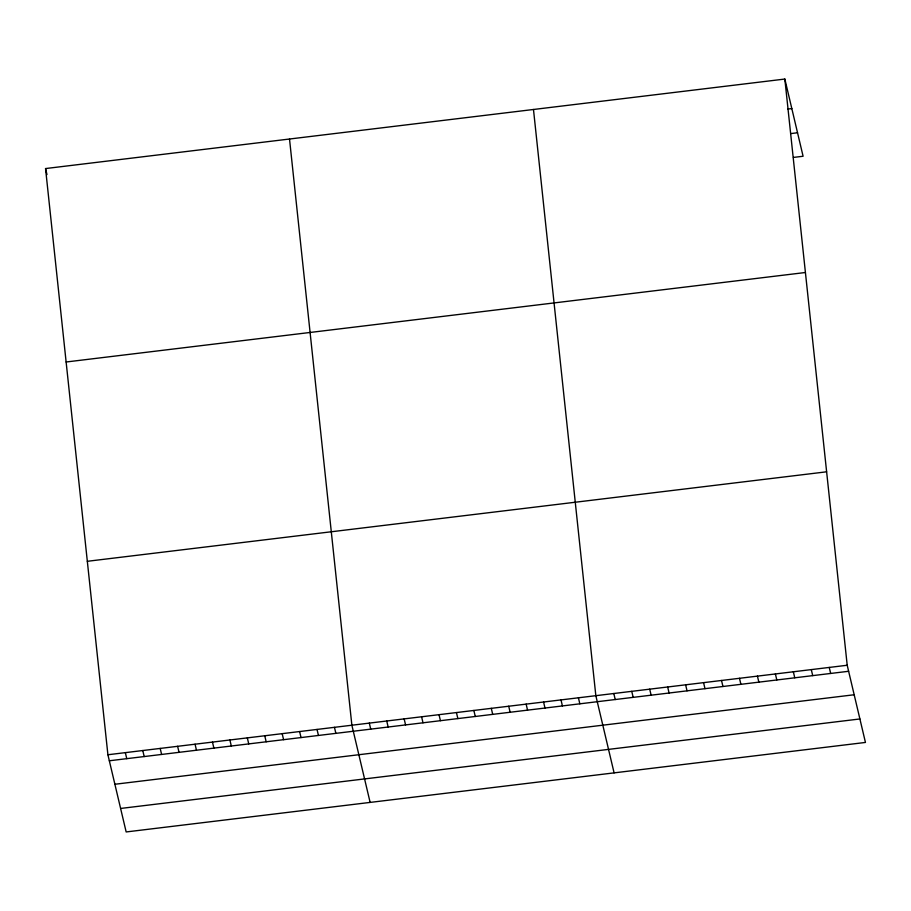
<?xml version="1.0" encoding="UTF-8"?>
<svg xmlns="http://www.w3.org/2000/svg" width="911" height="911" viewBox="0 0 911 911"><rect width="100%" height="100%" fill="white"/><g stroke="black" fill="none" stroke-linecap="round" stroke-linejoin="round"><path stroke-width="1.37" d="M784.838 79.052L847.207 665.258L865.45 742.442L126.162 831.948L107.908 754.752L45.55 168.558L784.838 79.052L803.092 156.248L793.424 157.421M787.673 109.069L791.818 108.568M790.634 133.598L797.535 132.767M66.127 361.997L805.415 272.503M87.331 561.301L826.619 471.807M107.908 754.752L847.207 665.258M109.331 760.776L848.631 671.282M114.888 784.257L854.176 694.763M120.605 808.456L859.893 718.961M829.249 667.433L830.673 673.457M811.291 669.596L812.714 675.62M793.344 671.771L794.768 677.795M775.386 673.946L776.81 679.97M757.428 676.121L758.852 682.145M739.481 678.296L740.905 684.32M721.523 680.471L722.947 686.495M703.565 682.646L704.989 688.67M685.619 684.821L687.042 690.834M667.661 686.985L669.084 693.009M649.702 689.16L651.126 695.184M631.756 691.335L633.179 697.359M613.798 693.51L615.221 699.534M614.094 772.87L595.84 695.685L533.482 109.491M578.417 697.792L579.84 703.816M560.994 699.899L562.417 705.923M543.571 702.017L544.994 708.041M526.137 704.123L527.56 710.147M508.714 706.23L510.137 712.254M491.291 708.337L492.714 714.361M473.857 710.455L475.28 716.479M456.434 712.561L457.857 718.585M439.011 714.668L440.434 720.692M421.588 716.775L423.011 722.799M404.154 718.893L405.577 724.917M386.731 721L388.154 727.024M369.308 723.106L370.731 729.13M370.128 802.409L351.874 725.213L289.516 139.019M334.451 727.331L335.874 733.355M317.028 729.438L318.451 735.462M299.605 731.544L301.029 737.568M282.171 733.651L283.594 739.675M264.748 735.769L266.171 741.793M247.325 737.876L248.749 743.9M229.891 739.983L231.314 746.007M212.468 742.089L213.891 748.113M195.045 744.207L196.469 750.231M45.55 168.558L46.973 174.582M177.622 746.314L179.046 752.338M160.188 748.421L161.611 754.445M142.765 750.527L144.189 756.551M125.342 752.645L126.766 758.669"/></g></svg>
